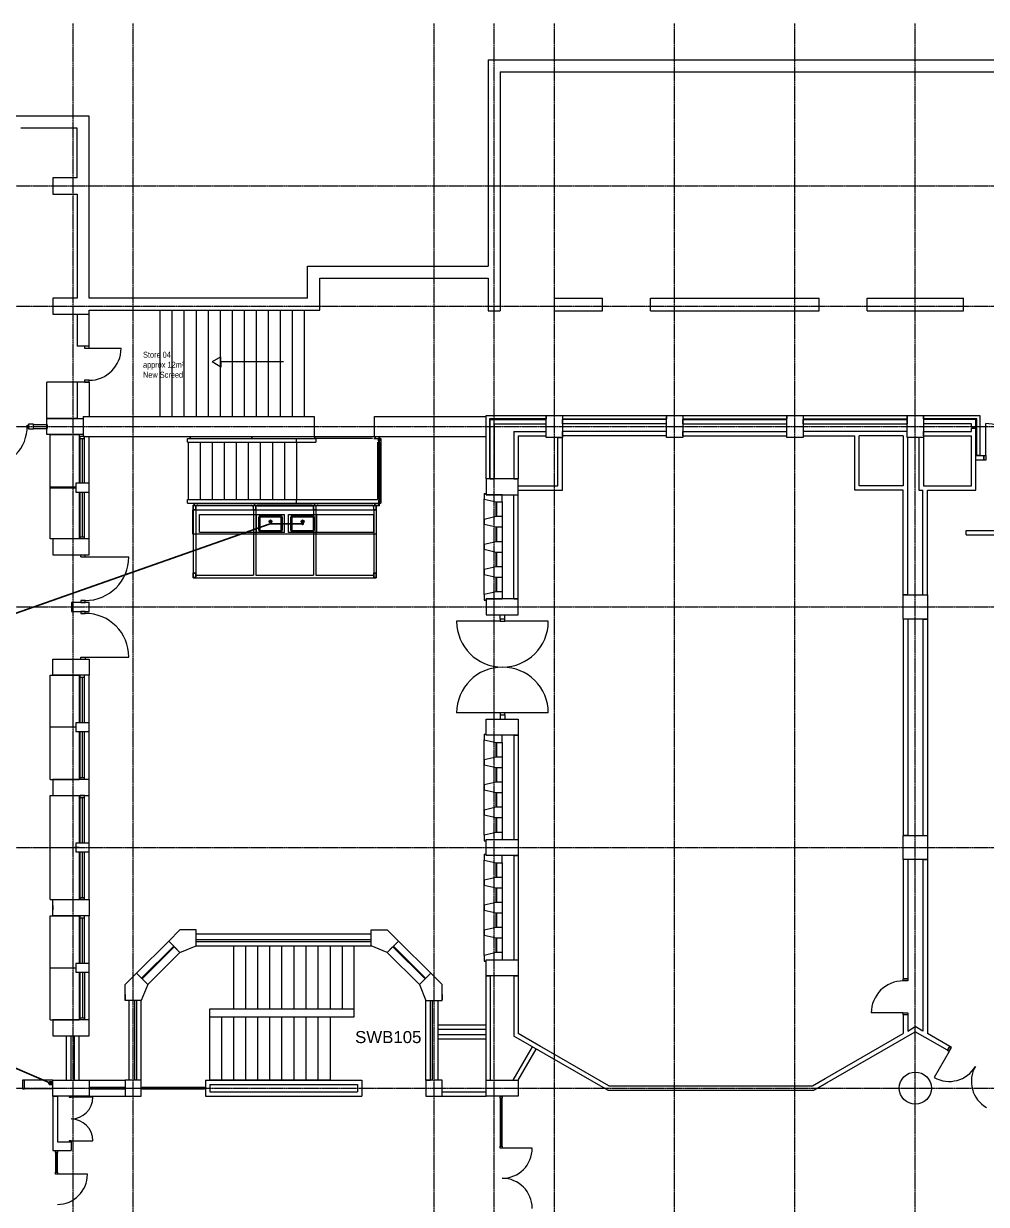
# Model space of a CAD drawing. Header units: millimetres. Extents: x -63292 to 85267, y -25390 to 107538.
# Drawn here: x -36764 to -12762, y 38376 to 67826 of the extents above; entities that cross this region are included whole.
import ezdxf

# ---------------------------------------------------------------- set-up
doc = ezdxf.new("R2010")
doc.units = ezdxf.units.MM
doc.linetypes.add('PCENTRE', pattern=[50.8, 31.75, -6.35, 6.35, -6.35])
for name, color, linetype in [('BL', 8, 'Continuous'), ('Boundaries_and_building_grids', 140, 'Continuous'), ('BRICK_WALLS_P4', 1, 'Continuous'), ('COLUMNS_P5', 3, 'Continuous'), ('DR', 8, 'Continuous'), ('LIFTS AND STAIRS', 8, 'Continuous'), ('SANITARY', 4, 'Continuous'), ('SHOPFITTING', 4, 'Continuous'), ('TEXT', 2, 'Continuous'), ('WA', 6, 'Continuous'), ('WA_EXT', 7, 'Continuous'), ('WN', 4, 'Continuous')]:
    doc.layers.add(name, color=color, linetype=linetype)
doc.styles.add('arial', font='arial.ttf')
doc.styles.add('Arial 1in50 3mm', font='arial.ttf', dxfattribs={"width": 0.8, "height": 150})

msp = doc.modelspace()

# ---------------------------------------------------------------- hatches: boundary and pattern name
at = {"layer": 'SANITARY', "ltscale": 0.2}
h = msp.add_hatch(color=10, dxfattribs=at)
h.dxf.hatch_style = 1
h.paths.add_polyline_path([(-29772, 55351, 1), (-29847, 55351, 1)])
h = msp.add_hatch(color=10, dxfattribs=at)
h.dxf.hatch_style = 1
edge = h.paths.add_edge_path()
edge.add_arc((-36090, 41397), 46.3, 0, 360)

# ---------------------------------------------------------------- linework, layer by layer
at = {"layer": 'BL', "ltscale": 5}
for p, q in [((-32535, 55696), (-32535, 54126)), ((-32475, 55696), (-32475, 54126)), ((-31035, 55696), (-31035, 54066)), ((-30975, 55696), (-30975, 54066)), ((-29535, 55696), (-29535, 54066)), ((-29475, 55696), (-29475, 54066)), ((-28035, 55696), (-28035, 54006)), ((-27975, 55696), (-27975, 54006)), ((-32535, 54006), (-32475, 54006)), ((-32475, 54066), (-31035, 54066)), ((-32475, 54006), (-28035, 54006)), ((-30975, 54066), (-29535, 54066)), ((-30350, 54006), (-30270, 54006)), ((-29475, 54066), (-28035, 54066)), ((-28035, 54006), (-27975, 54006))]:
    msp.add_line(p, q, dxfattribs=at)
at = {"layer": 'BL', "ltscale": 0.2}
for points in [[(-32475, 54126), (-32475, 54006), (-32535, 54006), (-32535, 54126)], [(-32480, 54121), (-32480, 54011), (-32530, 54011), (-32530, 54121)], [(-27975, 54126), (-27975, 54006), (-28035, 54006), (-28035, 54126)], [(-27980, 54121), (-27980, 54011), (-28030, 54011), (-28030, 54121)]]:
    msp.add_lwpolyline(points, close=True, dxfattribs=at)
at = {"layer": 'Boundaries_and_building_grids', "color": 140, "linetype": 'PCENTRE', "lineweight": -3}
for p, q in [((-35533, -17978), (-35533, 67826)), ((-34033, -17978), (-34033, 67826)), ((-26533, -17978), (-26533, 67826)), ((-25033, -17978), (-25033, 67826)), ((-23533, -17978), (-23533, 67826)), ((-20533, -17978), (-20533, 67826)), ((-17533, -17978), (-17533, 67826)), ((-14533, -17978), (-14533, 67826)), ((-52891, 63776), (50767, 63776)), ((-52891, 60776), (50767, 60776)), ((-52891, 57776), (50767, 57776)), ((-52891, 53276), (50767, 53276)), ((-52891, 47276), (50767, 47276)), ((-52891, 41276), (85267, 41276))]:
    msp.add_line(p, q, dxfattribs=at)
at = {"layer": 'BRICK_WALLS_P4', "linetype": 'Continuous'}
for p, q in [((-35433, 60576), (-35433, 59779)), ((-35133, 59779), (-35133, 60576)), ((-35133, 59779), (-35433, 59779)), ((-35133, 58879), (-35433, 58879)), ((-35433, 58879), (-35433, 57976)), ((-35133, 58879), (-35133, 58026)), ((-13133, 57653), (-13133, 57737)), ((-13133, 57737), (-13023, 57737)), ((-13023, 56191), (-13023, 57737)), ((-24543, 57653), (-23733, 57653)), ((-24543, 57653), (-24543, 56476)), ((-24433, 57543), (-23733, 57543)), ((-24433, 57543), (-24433, 56476)), ((-23733, 57543), (-23733, 57653)), ((-23443, 57501), (-23333, 57501)), ((-23443, 56301), (-23443, 57501)), ((-23333, 57543), (-23333, 57653)), ((-20733, 57653), (-23333, 57653)), ((-20733, 57543), (-23333, 57543)), ((-23333, 56191), (-23333, 57501)), ((-20733, 57543), (-20733, 57653)), ((-20333, 57543), (-20333, 57653)), ((-20333, 57653), (-17733, 57653)), ((-20333, 57543), (-17733, 57543)), ((-17733, 57543), (-17733, 57653)), ((-14733, 57653), (-17333, 57653)), ((-17333, 57653), (-17333, 57543)), ((-17333, 57543), (-16043, 57543)), ((-16043, 56191), (-16043, 57543)), ((-14833, 57543), (-15933, 57543)), ((-15933, 56301), (-15933, 57543)), ((-14833, 57543), (-14833, 56301)), ((-14733, 57501), (-14733, 57653)), ((-14723, 57501), (-14733, 57501)), ((-14723, 53576), (-14723, 57501)), ((-14443, 57501), (-14443, 56191)), ((-14333, 57501), (-14443, 57501)), ((-14333, 57653), (-13133, 57653)), ((-14333, 57543), (-14333, 57653)), ((-14333, 57543), (-13133, 57543)), ((-14333, 57501), (-14333, 56301)), ((-13133, 56301), (-13133, 57543)), ((-13023, 56941), (-13023, 57051)), ((-13023, 57051), (-12828, 57051)), ((-12828, 56941), (-13023, 56941)), ((-12828, 57051), (-12828, 56941)), ((-24543, 56476), (-24433, 56476)), ((-24433, 56191), (-24433, 56301)), ((-24433, 56301), (-23443, 56301)), ((-14833, 56301), (-15933, 56301)), ((-14333, 56301), (-13133, 56301)), ((-24543, 56076), (-24433, 56076)), ((-24543, 53476), (-24543, 56076)), ((-24433, 56191), (-23333, 56191)), ((-24433, 53476), (-24433, 56076)), ((-14833, 56191), (-16043, 56191)), ((-14833, 53576), (-14833, 56191)), ((-14443, 56191), (-14343, 56191)), ((-14343, 53576), (-14343, 56191)), ((-14233, 53576), (-14233, 56191)), ((-14233, 56191), (-13023, 56191)), ((-13267, 55075), (-13267, 55185)), ((-13267, 55181), (-11733, 55181)), ((-10578, 55071), (-13267, 55071)), ((-24543, 53476), (-24433, 53476)), ((-14723, 53576), (-14833, 53576)), ((-14343, 53576), (-14233, 53576)), ((-14833, 52976), (-14833, 47576)), ((-14723, 52976), (-14833, 52976)), ((-14723, 52976), (-14723, 47576)), ((-14343, 52976), (-14343, 47576)), ((-14343, 52976), (-14233, 52976)), ((-14233, 52976), (-14233, 47576)), ((-24543, 50076), (-24543, 47476)), ((-24543, 50076), (-24433, 50076)), ((-24433, 50076), (-24433, 47476)), ((-24543, 47476), (-24433, 47476)), ((-14723, 47576), (-14833, 47576)), ((-14343, 47576), (-14233, 47576)), ((-24543, 47076), (-24433, 47076)), ((-24543, 47076), (-24543, 44476)), ((-24433, 47076), (-24433, 44476)), ((-14833, 46976), (-14833, 44000)), ((-14723, 46976), (-14833, 46976)), ((-14723, 46976), (-14723, 44000)), ((-14343, 46976), (-14233, 46976)), ((-14343, 46976), (-14343, 42700)), ((-14233, 46976), (-14233, 42636)), ((-36033, 45831), (-36033, 45721)), ((-32466, 45126), (-28100, 45126)), ((-32466, 44986), (-28100, 44986)), ((-32466, 44936), (-28100, 44936)), ((-32466, 44826), (-32466, 44936)), ((-32466, 44826), (-28100, 44826)), ((-28100, 44826), (-28100, 44936)), ((-24543, 44476), (-24433, 44476)), ((-25233, 41476), (-25233, 44076)), ((-25233, 44076), (-25123, 44076)), ((-25123, 41476), (-25123, 44076)), ((-24543, 44076), (-24543, 42573)), ((-24543, 44076), (-24433, 44076)), ((-24433, 44076), (-24433, 42636)), ((-14723, 44000), (-14833, 44000)), ((-34233, 43609), (-34233, 43476)), ((-26333, 43609), (-26333, 43476)), ((-34133, 41476), (-34133, 43459)), ((-33993, 41476), (-33993, 43459)), ((-33943, 41476), (-33943, 43459)), ((-33833, 43459), (-33943, 43459)), ((-33833, 41476), (-33833, 43459)), ((-26733, 41476), (-26733, 43459)), ((-26733, 43459), (-26623, 43459)), ((-26623, 41476), (-26623, 43459)), ((-26573, 41476), (-26573, 43459)), ((-26433, 41476), (-26433, 43459)), ((-14833, 43100), (-14833, 42636)), ((-14723, 43100), (-14833, 43100)), ((-14723, 43100), (-14723, 42700)), ((-26433, 42852), (-25233, 42852)), ((-26433, 42742), (-25233, 42742)), ((-14723, 42700), (-14533, 42809)), ((-14343, 42700), (-14533, 42809)), ((-35693, 42576), (-35583, 42576)), ((-35693, 41476), (-35693, 42576)), ((-35583, 41476), (-35583, 42576)), ((-35493, 42576), (-35383, 42576)), ((-35493, 41476), (-35493, 42576)), ((-35383, 41476), (-35383, 42576)), ((-26433, 42614), (-25233, 42614)), ((-26433, 42504), (-25233, 42504)), ((-22201, 41221), (-24543, 42573)), ((-24081, 42306), (-24543, 42573)), ((-22172, 41331), (-24433, 42636)), ((-23874, 42313), (-24433, 42636)), ((-17094, 41331), (-14833, 42636)), ((-17064, 41221), (-14533, 42682)), ((-13729, 42218), (-14533, 42682)), ((-13674, 42313), (-14233, 42636)), ((-24561, 41476), (-24081, 42306)), ((-24433, 41476), (-23985, 42251)), ((-23929, 42218), (-23985, 42251)), ((-13729, 42218), (-13674, 42313)), ((-35693, 41476), (-35583, 41476)), ((-35493, 41476), (-35383, 41476)), ((-35133, 41296), (-34233, 41296)), ((-33833, 41476), (-33943, 41476)), ((-32233, 41476), (-32233, 41076)), ((-32233, 41476), (-28333, 41476)), ((-32123, 41366), (-28443, 41366)), ((-32123, 41366), (-32123, 41186)), ((-28443, 41366), (-28443, 41186)), ((-28333, 41476), (-28333, 41076)), ((-26733, 41476), (-26623, 41476)), ((-25233, 41476), (-25123, 41476)), ((-24561, 41476), (-24433, 41476)), ((-22172, 41331), (-17094, 41331)), ((-17094, 41331), (-16777, 41513)), ((-17064, 41221), (-16722, 41418)), ((-36033, 41076), (-35923, 41076)), ((-36033, 41076), (-36033, 39716)), ((-36033, 41076), (-35923, 41076)), ((-35923, 41076), (-35923, 39936)), ((-35133, 41076), (-34233, 41076)), ((-32233, 41076), (-28333, 41076)), ((-32123, 41186), (-28443, 41186)), ((-26333, 41186), (-25233, 41186)), ((-26333, 41076), (-25233, 41076)), ((-25233, 41076), (-25233, 41186)), ((-22201, 41221), (-17064, 41221)), ((-35923, 39936), (-35583, 39936)), ((-35583, 39936), (-35583, 39716)), ((-36033, 39716), (-35583, 39716))]:
    msp.add_line(p, q, dxfattribs=at)
at = {"layer": 'BRICK_WALLS_P4', "ltscale": 0.2}
for p, q in [((-36520, 57826), (-36170, 57826)), ((-36520, 57726), (-36170, 57726)), ((-36170, 57738), (-36170, 57814)), ((-36739, 41256), (-36739, 41476)), ((-36033, 41476), (-36739, 41476)), ((-36033, 41256), (-36739, 41256))]:
    msp.add_line(p, q, dxfattribs=at)
msp.add_lwpolyline([(-36640, 57716), (-36520, 57716), (-36520, 57836), (-36640, 57836)], close=True, dxfattribs=at)
for points in [[(-35133, 41476), (-34233, 41476)], [(-35133, 41256), (-34233, 41256)]]:
    msp.add_lwpolyline(points, dxfattribs=at)
at = {"layer": 'COLUMNS_P5', "linetype": 'Continuous'}
for points in [[(-23333, 57501), (-23733, 57501), (-23733, 58051), (-23333, 58051), (-23333, 57501)], [(-20333, 57501), (-20733, 57501), (-20733, 58051), (-20333, 58051), (-20333, 57501)], [(-17333, 57501), (-17733, 57501), (-17733, 58051), (-17333, 58051), (-17333, 57501)], [(-14333, 57501), (-14733, 57501), (-14733, 58051), (-14333, 58051), (-14333, 57501)], [(-35283, 57976), (-35283, 57576), (-36183, 57576), (-36183, 57976), (-35283, 57976)], [(-35133, 54576), (-35133, 54976), (-36033, 54976), (-36033, 54576), (-35133, 54576)], [(-14233, 52976), (-14833, 52976), (-14833, 53576), (-14233, 53576), (-14233, 52976)], [(-35133, 51976), (-35133, 51576), (-36033, 51576), (-36033, 51976), (-35133, 51976)], [(-35133, 48576), (-35133, 48976), (-36033, 48976), (-36033, 48576), (-35133, 48576)], [(-14233, 46976), (-14833, 46976), (-14833, 47576), (-14233, 47576), (-14233, 46976)], [(-35133, 45976), (-35133, 45576), (-36033, 45576), (-36033, 45976), (-35133, 45976)], [(-35133, 42576), (-35133, 42976), (-36033, 42976), (-36033, 42576), (-35133, 42576)], [(-35133, 41476), (-35133, 41076), (-36033, 41076), (-36033, 41476), (-35133, 41476)], [(-33833, 41476), (-34233, 41476), (-34233, 41076), (-33833, 41076), (-33833, 41476)], [(-26333, 41476), (-26733, 41476), (-26733, 41076), (-26333, 41076), (-26333, 41476)]]:
    msp.add_lwpolyline(points, dxfattribs=at)
at = {"layer": 'COLUMNS_P5', "linetype": 'Continuous', "lineweight": -3}
for points in [[(-24433, 56476), (-25233, 56476), (-25233, 56076), (-24433, 56076)], [(-25233, 56076), (-24433, 56076), (-24433, 56476), (-25233, 56476)], [(-25233, 53076), (-24433, 53076), (-24433, 53476), (-25233, 53476)], [(-24433, 50076), (-25233, 50076), (-25233, 50476), (-24433, 50476)], [(-24433, 47076), (-25233, 47076), (-25233, 47476), (-24433, 47476)], [(-33148, 44943), (-32866, 44660), (-32466, 44826), (-32466, 45226), (-32866, 45226)], [(-27700, 44660), (-28100, 44826), (-28100, 45226), (-27700, 45226), (-27417, 44943)], [(-24433, 44476), (-24433, 44076), (-25233, 44076), (-25233, 44476)], [(-33667, 43859), (-33833, 43459), (-34233, 43459), (-34233, 43859), (-33950, 44141)], [(-26898, 43859), (-26733, 43459), (-26333, 43459), (-26333, 43859), (-26616, 44141)], [(-24433, 41476), (-24433, 41076), (-25233, 41076), (-25233, 41476)]]:
    msp.add_lwpolyline(points, close=True, dxfattribs=at)
at = {"layer": 'COLUMNS_P5', "linetype": 'Continuous'}
msp.add_circle((-14533, 41276), 400, dxfattribs=at)
at = {"layer": 'DR', "linetype": 'Continuous'}
for p, q in [((-35133, 59729), (-34333, 59729)), ((-12778, 57051), (-12778, 57851)), ((-35340, 54524), (-35340, 54576)), ((-35340, 54524), (-35230, 54524)), ((-35230, 54524), (-35230, 54576)), ((-35230, 54524), (-34142, 54524)), ((-24881, 52918), (-25969, 52918)), ((-23684, 52918), (-24771, 52918)), ((-35340, 52026), (-35230, 52026)), ((-35340, 52026), (-35230, 52026)), ((-35340, 52026), (-35230, 52026)), ((-35340, 51976), (-35340, 52026)), ((-35340, 52026), (-35230, 52026)), ((-35340, 51976), (-35340, 52026)), ((-35230, 52026), (-35230, 51976)), ((-35230, 52026), (-35230, 51976)), ((-35230, 52026), (-34140, 52026)), ((-24881, 50633), (-25969, 50633)), ((-23684, 50633), (-24771, 50633)), ((-14833, 43150), (-15633, 43150)), ((-13686, 42193), (-14061, 41544)), ((-35038, 41051), (-35583, 41051)), ((-35583, 39961), (-35038, 39961)), ((-24083, 39776), (-24833, 39776)), ((-35173, 39126), (-35923, 39126))]:
    msp.add_line(p, q, dxfattribs=at)
at = {"layer": 'DR'}
for p, q in [((-24881, 52968), (-24881, 53076)), ((-24771, 52968), (-24771, 53076)), ((-24826, 52968), (-24881, 52968)), ((-24881, 50583), (-24881, 50476)), ((-24771, 50583), (-24771, 50476))]:
    msp.add_line(p, q, dxfattribs=at)
at = {"layer": 'DR', "linetype": 'Continuous'}
for points in [[(-35243, 59779), (-35243, 59729), (-35133, 59729), (-35133, 59779), (-35243, 59779)], [(-35243, 58929), (-35243, 58879), (-35133, 58879), (-35133, 58929), (-35243, 58929)], [(-12828, 57051), (-12778, 57051), (-12778, 56941), (-12828, 56941), (-12828, 57051)], [(-24771, 52918), (-24771, 52968), (-24881, 52968), (-24881, 52918), (-24771, 52918)], [(-24771, 50583), (-24771, 50633), (-24881, 50633), (-24881, 50583), (-24771, 50583)], [(-14833, 43950), (-14833, 44000), (-14723, 44000), (-14723, 43950), (-14833, 43950)], [(-14833, 43100), (-14833, 43150), (-14723, 43150), (-14723, 43100), (-14833, 43100)], [(-13686, 42193), (-13631, 42288), (-13674, 42313), (-13729, 42218), (-13686, 42193)], [(-36739, 41256), (-36739, 41476), (-36789, 41476), (-36789, 41256), (-36739, 41256)], [(-35583, 41051), (-35583, 41076), (-35633, 41076), (-35633, 41051), (-35583, 41051)], [(-24883, 41026), (-24883, 41076), (-24833, 41076), (-24833, 41026), (-24883, 41026)], [(-35583, 39936), (-35583, 39961), (-35633, 39961), (-35633, 39936), (-35583, 39936)], [(-24883, 39776), (-24883, 39826), (-24833, 39826), (-24833, 39776), (-24883, 39776)], [(-35973, 39666), (-35973, 39716), (-35923, 39716), (-35923, 39666), (-35973, 39666)], [(-35973, 39126), (-35973, 39176), (-35923, 39176), (-35923, 39126), (-35973, 39126)]]:
    msp.add_lwpolyline(points, dxfattribs=at)
at = {"layer": 'DR', "ltscale": 0.2}
for points in [[(-36675, 57814), (-36640, 57814), (-36640, 57738), (-36675, 57738)], [(-35340, 53386), (-35230, 53386), (-35230, 53436), (-35340, 53436)], [(-35340, 53116), (-35230, 53116), (-35230, 53166), (-35340, 53166)]]:
    msp.add_lwpolyline(points, close=True, dxfattribs=at)
at = {"layer": 'DR', "linetype": 'Continuous'}
for centre, radius, start, end in [((-35133, 59729), 800, 270, 0), ((-12778, 57051), 800, 0, 90), ((-35230, 54524), 1088, 270, 0), ((-35230, 52026), 1090, 0, 90), ((-24826, 52918), 1143, 180, 0), ((-24826, 50633), 1143, 0, 180), ((-14833, 43150), 800, 90, 180), ((-13686, 42193), 750, 240, 330), ((-12387, 41443), 750, 149.9999, 240.0002), ((-35583, 41051), 545, 270, 0), ((-35583, 39961), 545, 0, 90), ((-24833, 39776), 750, 270, 0), ((-35923, 39126), 750, 270, 0), ((-24833, 38276), 750, 0, 90)]:
    msp.add_arc(centre, radius, start, end, dxfattribs=at)
at = {"layer": 'DR', "ltscale": 0.2}
msp.add_arc((-37675, 57776), 1000, 270, 1.0888, dxfattribs=at)
at = {"layer": 'LIFTS AND STAIRS', "linetype": 'Continuous'}
for p, q in [((-33366, 60676), (-33366, 58026)), ((-33066, 60676), (-33066, 58026)), ((-32766, 60676), (-32766, 58026)), ((-32466, 60676), (-32466, 58026)), ((-32166, 60676), (-32166, 58026)), ((-31866, 60676), (-31866, 58026)), ((-31566, 60676), (-31566, 58026)), ((-31266, 60676), (-31266, 58026)), ((-30966, 60676), (-30966, 58026)), ((-30666, 60676), (-30666, 58026)), ((-30366, 60676), (-30366, 58026)), ((-29766, 60676), (-29766, 58026)), ((-30066, 60661), (-30066, 58026)), ((-31845, 59517), (-32060, 59389)), ((-31845, 59389), (-31845, 59517)), ((-31845, 59261), (-32060, 59389)), ((-31845, 59389), (-31845, 59261)), ((-30286, 59389), (-31845, 59389)), ((-31523, 43251), (-31523, 44826)), ((-31523, 44826), (-28523, 44826)), ((-31223, 43251), (-31223, 44826)), ((-30923, 43251), (-30923, 44826)), ((-30623, 43251), (-30623, 44826)), ((-30323, 43251), (-30323, 44826)), ((-30023, 43251), (-30023, 44826)), ((-29723, 43251), (-29723, 44826)), ((-29423, 43251), (-29423, 44826)), ((-29123, 44826), (-29123, 43251)), ((-28823, 44826), (-28823, 43251)), ((-28523, 43251), (-28523, 44826)), ((-31823, 41476), (-31823, 43051)), ((-31523, 41476), (-31523, 43051)), ((-31223, 41476), (-31223, 43051)), ((-30923, 41476), (-30923, 43051)), ((-30623, 41476), (-30623, 43051)), ((-30323, 41476), (-30323, 43051)), ((-30023, 41476), (-30023, 43051)), ((-29723, 41476), (-29723, 43051)), ((-29423, 41476), (-29423, 43051))]:
    msp.add_line(p, q, dxfattribs=at)
at = {"layer": 'LIFTS AND STAIRS', "ltscale": 0.2}
for p, q in [((-32675, 57386), (-32675, 57476)), ((-32675, 57476), (-29475, 57476)), ((-32620, 57516), (-32620, 57476)), ((-32610, 57516), (-32610, 57476)), ((-31084, 57516), (-31084, 57476)), ((-31074, 57516), (-31074, 57476)), ((-29965, 57386), (-29965, 57476)), ((-29510, 57516), (-29510, 57476)), ((-29500, 57516), (-29500, 57476)), ((-28065, 57476), (-29475, 57476)), ((-29475, 57476), (-29475, 57386)), ((-28035, 57476), (-27855, 57476)), ((-28010, 57516), (-28010, 57476)), ((-28000, 57516), (-28000, 57476)), ((-27855, 57476), (-27855, 55866)), ((-32675, 57386), (-29475, 57386)), ((-32655, 55956), (-32655, 57386)), ((-32355, 55956), (-32355, 57386)), ((-32055, 55956), (-32055, 57386)), ((-31755, 55956), (-31755, 57386)), ((-31455, 55956), (-31455, 57386)), ((-31155, 55956), (-31155, 57386)), ((-30855, 55956), (-30855, 57386)), ((-30555, 55956), (-30555, 57386)), ((-30255, 55956), (-30255, 57386)), ((-29955, 55956), (-29955, 57386)), ((-27945, 57386), (-27945, 55956)), ((-32675, 55956), (-27945, 55956)), ((-32675, 55866), (-32675, 55956)), ((-29965, 55866), (-29965, 55956)), ((-32675, 55866), (-27855, 55866)), ((-32510, 55816), (-32510, 55866)), ((-32500, 55816), (-32500, 55866)), ((-31010, 55816), (-31010, 55866)), ((-31000, 55816), (-31000, 55866)), ((-29510, 55816), (-29510, 55866)), ((-29500, 55816), (-29500, 55866)), ((-28010, 55816), (-28010, 55866)), ((-28000, 55816), (-28000, 55866))]:
    msp.add_line(p, q, dxfattribs=at)
at = {"layer": 'LIFTS AND STAIRS'}
for p, q in [((-27905, 57526), (-27905, 57451)), ((-27895, 57526), (-27895, 57451)), ((-27910, 55961), (-27910, 57378)), ((-27905, 57381), (-27905, 57411)), ((-27899, 57378), (-27899, 55964)), ((-27896, 57378), (-27896, 55964)), ((-27895, 57381), (-27895, 57411)), ((-27890, 57361), (-27890, 55981)), ((-27905, 55961), (-27905, 55931)), ((-27895, 55961), (-27895, 55931)), ((-32445, 55811), (-32475, 55811)), ((-32445, 55801), (-32475, 55801)), ((-32442, 55810), (-31068, 55810)), ((-32442, 55807), (-31068, 55807)), ((-31065, 55796), (-32442, 55796)), ((-32425, 55816), (-31085, 55816)), ((-31065, 55811), (-31035, 55811)), ((-31065, 55801), (-31035, 55801)), ((-30945, 55811), (-30975, 55811)), ((-30945, 55801), (-30975, 55801)), ((-30945, 55796), (-29568, 55796)), ((-29568, 55810), (-30942, 55810)), ((-29568, 55807), (-30942, 55807)), ((-29585, 55816), (-30925, 55816)), ((-29565, 55811), (-29535, 55811)), ((-29565, 55801), (-29535, 55801)), ((-29445, 55811), (-29475, 55811)), ((-29445, 55801), (-29475, 55801)), ((-29442, 55810), (-28068, 55810)), ((-29442, 55807), (-28068, 55807)), ((-28065, 55796), (-29442, 55796)), ((-29425, 55816), (-28085, 55816)), ((-28065, 55811), (-28035, 55811)), ((-28065, 55801), (-28035, 55801)), ((-27905, 55811), (-27975, 55811)), ((-27895, 55801), (-27975, 55801)), ((-27905, 55811), (-27905, 55891)), ((-27895, 55801), (-27895, 55891))]:
    msp.add_line(p, q, dxfattribs=at)
at = {"layer": 'LIFTS AND STAIRS', "ltscale": 0.2}
for points in [[(-32515, 57516), (-32715, 57516), (-32715, 57526), (-32515, 57526)], [(-30979, 57516), (-31179, 57516), (-31179, 57526), (-30979, 57526)], [(-29405, 57516), (-29605, 57516), (-29605, 57526), (-29405, 57526)], [(-27905, 57516), (-28105, 57516), (-28105, 57526), (-27905, 57526)], [(-27920, 57451), (-27880, 57451), (-27880, 57411), (-27920, 57411)], [(-27890, 57361), (-27893, 57361), (-27893, 57378), (-27910, 57378), (-27910, 57381), (-27890, 57381)], [(-27890, 55981), (-27893, 55981), (-27893, 55964), (-27910, 55964), (-27910, 55961), (-27890, 55961)], [(-32475, 55816), (-32475, 55696), (-32535, 55696), (-32535, 55816)], [(-32480, 55811), (-32480, 55701), (-32530, 55701), (-32530, 55811)], [(-32425, 55816), (-32425, 55813), (-32442, 55813), (-32442, 55796), (-32445, 55796), (-32445, 55816)], [(-31085, 55816), (-31085, 55813), (-31068, 55813), (-31068, 55796), (-31065, 55796), (-31065, 55816)], [(-30975, 55816), (-30975, 55696), (-31035, 55696), (-31035, 55816)], [(-30980, 55811), (-30980, 55701), (-31030, 55701), (-31030, 55811)], [(-30925, 55816), (-30925, 55813), (-30942, 55813), (-30942, 55796), (-30945, 55796), (-30945, 55816)], [(-29585, 55816), (-29585, 55813), (-29568, 55813), (-29568, 55796), (-29565, 55796), (-29565, 55816)], [(-29475, 55816), (-29475, 55696), (-29535, 55696), (-29535, 55816)], [(-29480, 55811), (-29480, 55701), (-29530, 55701), (-29530, 55811)], [(-29425, 55816), (-29425, 55813), (-29442, 55813), (-29442, 55796), (-29445, 55796), (-29445, 55816)], [(-28085, 55816), (-28085, 55813), (-28068, 55813), (-28068, 55796), (-28065, 55796), (-28065, 55816)], [(-27975, 55816), (-27975, 55696), (-28035, 55696), (-28035, 55816)], [(-27980, 55811), (-27980, 55701), (-28030, 55701), (-28030, 55811)], [(-27920, 55891), (-27880, 55891), (-27880, 55931), (-27920, 55931)]]:
    msp.add_lwpolyline(points, close=True, dxfattribs=at)
at = {"layer": 'LIFTS AND STAIRS', "linetype": 'Continuous'}
for points in [[(-32123, 43051), (-32123, 43251), (-28523, 43251)], [(-29123, 41476), (-32123, 41476), (-32123, 43051), (-29123, 43051), (-29123, 41476)], [(-29123, 43051), (-28523, 43051), (-28523, 43251)], [(-32258, 41301), (-32258, 41251), (-33808, 41251), (-33808, 41301), (-32258, 41301)]]:
    msp.add_lwpolyline(points, dxfattribs=at)
at = {"layer": 'SANITARY', "ltscale": 0.2}
for p, q in [((-32548, 55696), (-27978, 55696)), ((-32548, 55096), (-32548, 55696)), ((-27978, 55696), (-27978, 55096)), ((-32378, 55581), (-30258, 55581)), ((-32378, 55131), (-32378, 55581)), ((-30958, 55131), (-30958, 55581)), ((-30908, 55506), (-30908, 55196)), ((-30876, 55507), (-30876, 55195)), ((-30352, 55519), (-30864, 55519)), ((-30353, 55551), (-30863, 55551)), ((-30340, 55195), (-30340, 55507)), ((-30308, 55196), (-30308, 55506)), ((-30258, 55131), (-30258, 55581)), ((-30158, 55131), (-30158, 55581)), ((-30158, 55581), (-28038, 55581)), ((-30109, 55506), (-30109, 55196)), ((-30077, 55507), (-30077, 55195)), ((-29553, 55519), (-30065, 55519)), ((-29554, 55551), (-30064, 55551)), ((-29541, 55195), (-29541, 55507)), ((-29509, 55196), (-29509, 55506)), ((-29458, 55131), (-29458, 55581)), ((-28038, 55581), (-28038, 55131)), ((-27978, 55096), (-32548, 55096)), ((-30258, 55131), (-32378, 55131)), ((-30864, 55183), (-30352, 55183)), ((-30863, 55151), (-30353, 55151)), ((-28038, 55131), (-30158, 55131)), ((-30065, 55183), (-29553, 55183)), ((-30064, 55151), (-29554, 55151))]:
    msp.add_line(p, q, dxfattribs=at)
at = {"layer": 'SANITARY', "color": 72, "lineweight": 200, "ltscale": 2, "const_width": 40}
for points in [[(-30615, 55351), (-37933, 52776)], [(-29809, 55351), (-30615, 55351)], [(-37917, 42183), (-36090, 41397)]]:
    msp.add_lwpolyline(points, dxfattribs=at)
at = {"layer": 'SANITARY', "ltscale": 0.2}
for centre, radius in [((-30608, 55411), 35), ((-30608, 55411), 20), ((-29809, 55411), 35), ((-29809, 55411), 20)]:
    msp.add_circle(centre, radius, dxfattribs=at)
at = {"layer": 'SANITARY', "color": 10, "ltscale": 0.2}
msp.add_circle((-36090, 41397), 46.3, dxfattribs=at)
at = {"layer": 'SANITARY', "ltscale": 0.2}
for centre, radius, start, end in [((-30863, 55506), 45, 90, 180), ((-30864, 55507), 12, 90, 180), ((-30353, 55506), 45, 0, 90), ((-30352, 55507), 12, 0, 90), ((-30064, 55506), 45, 90, 180), ((-30065, 55507), 12, 90, 180), ((-29554, 55506), 45, 0, 90), ((-29553, 55507), 12, 0, 90), ((-30863, 55196), 45, 180, 270), ((-30864, 55195), 12, 180, 270), ((-30353, 55196), 45, 270, 0), ((-30352, 55195), 12, 270, 0), ((-30064, 55196), 45, 180, 270), ((-30065, 55195), 12, 180, 270), ((-29554, 55196), 45, 270, 0), ((-29553, 55195), 12, 270, 0)]:
    msp.add_arc(centre, radius, start, end, dxfattribs=at)
at = {"layer": 'SHOPFITTING', "ltscale": 0.2}
for p, q in [((-35433, 58879), (-35433, 57976)), ((-35433, 57976), (-36183, 57976)), ((-36103, 54976), (-36103, 57576)), ((-36103, 54976), (-36103, 57576)), ((-36103, 57576), (-35383, 57576)), ((-35383, 57576), (-35383, 56361)), ((-36103, 56276), (-35463, 56276)), ((-36103, 56251), (-35463, 56251)), ((-35383, 56361), (-35463, 56361)), ((-35463, 56361), (-35463, 56141)), ((-35463, 56141), (-35383, 56141)), ((-35383, 56141), (-35383, 54976)), ((-35383, 54976), (-36103, 54976)), ((-36033, 54976), (-36103, 54976)), ((-36103, 51576), (-35383, 51576)), ((-36103, 48976), (-36103, 51576)), ((-35383, 51576), (-35383, 50386)), ((-35383, 50386), (-35463, 50386)), ((-35463, 50386), (-35463, 50166)), ((-35463, 50276), (-36103, 50276)), ((-35463, 50166), (-35383, 50166)), ((-35383, 50166), (-35383, 48976)), ((-36103, 48976), (-35383, 48976)), ((-36103, 48976), (-36033, 48976)), ((-36103, 48576), (-35383, 48576)), ((-36103, 48576), (-36033, 48576)), ((-36103, 45976), (-36103, 48576)), ((-35383, 48576), (-35383, 47386)), ((-36103, 47276), (-35463, 47276)), ((-35383, 47386), (-35463, 47386)), ((-35463, 47386), (-35463, 47166)), ((-35463, 47166), (-35383, 47166)), ((-35383, 47166), (-35383, 45976)), ((-36103, 45976), (-36033, 45976)), ((-36103, 45976), (-35383, 45976)), ((-36103, 42976), (-36103, 45576)), ((-36103, 45576), (-36033, 45576)), ((-36103, 42976), (-36103, 45576)), ((-36103, 45576), (-35383, 45576)), ((-35383, 45576), (-35383, 44386)), ((-36103, 44276), (-35463, 44276)), ((-35383, 44386), (-35463, 44386)), ((-35463, 44386), (-35463, 44166)), ((-35463, 44166), (-35383, 44166)), ((-35383, 44166), (-35383, 42976)), ((-36103, 42976), (-35383, 42976))]:
    msp.add_line(p, q, dxfattribs=at)
for points in [[(-35433, 58879), (-36183, 58879)], [(-36183, 57976), (-36183, 58879)]]:
    msp.add_lwpolyline(points, dxfattribs=at)
at = {"layer": 'WA', "ltscale": 0.2}
for points in [[(-35463, 56141), (-35133, 56141), (-35133, 56361), (-35463, 56361)], [(-35573, 53166), (-35133, 53166), (-35133, 53386), (-35573, 53386)], [(-35463, 50166), (-35133, 50166), (-35133, 50386), (-35463, 50386)], [(-35463, 47166), (-35133, 47166), (-35133, 47386), (-35463, 47386)], [(-35463, 44166), (-35133, 44166), (-35133, 44386), (-35463, 44386)]]:
    msp.add_lwpolyline(points, close=True, dxfattribs=at)
at = {"layer": 'WA_EXT', "linetype": 'Continuous'}
for p, q in [((-25183, 66926), (7917, 66926)), ((-25183, 66926), (-25183, 61776)), ((-24883, 66626), (-24883, 60661)), ((-24883, 66626), (7617, 66626)), ((-35133, 65516), (-37233, 65516)), ((-35133, 60976), (-35133, 65516)), ((-35433, 65216), (-36833, 65216)), ((-35433, 63976), (-35433, 65216)), ((-36033, 63976), (-36033, 63576)), ((-35433, 63976), (-36033, 63976)), ((-36033, 63576), (-35433, 63576)), ((-35433, 63576), (-35433, 60976)), ((-29683, 60976), (-29683, 61776)), ((-29683, 61776), (-25183, 61776)), ((-29383, 61476), (-25183, 61476)), ((-29383, 60676), (-29383, 61476)), ((-25183, 61476), (-25183, 60661)), ((-36033, 60976), (-36033, 60576)), ((-35433, 60976), (-36033, 60976)), ((-29683, 60976), (-35133, 60976)), ((-23533, 60976), (-22333, 60976)), ((-23533, 60661), (-23533, 60976)), ((-22333, 60661), (-22333, 60976)), ((-21133, 60661), (-21133, 60976)), ((-21133, 60976), (-16933, 60976)), ((-16933, 60661), (-16933, 60976)), ((-15733, 60661), (-15733, 60976)), ((-15733, 60976), (-13333, 60976)), ((-13333, 60661), (-13333, 60976)), ((-35133, 60676), (-29383, 60676)), ((-35133, 60576), (-35133, 60676)), ((-36033, 60576), (-35133, 60576)), ((-25183, 60661), (-24883, 60661)), ((-23533, 60661), (-22333, 60661)), ((-21133, 60661), (-16933, 60661)), ((-15733, 60661), (-13333, 60661)), ((-35283, 58026), (-35283, 57526)), ((-35283, 58026), (-29518, 58026)), ((-29518, 58026), (-29518, 57526)), ((-28018, 57526), (-28018, 58026)), ((-28018, 58026), (-25233, 58026)), ((-25233, 56476), (-25233, 58051)), ((-25233, 58051), (-23733, 58051)), ((-23733, 58051), (-23733, 57971)), ((-23333, 58051), (-23333, 57971)), ((-23333, 58051), (-20733, 58051)), ((-20733, 58051), (-20733, 57971)), ((-20333, 58051), (-17733, 58051)), ((-20333, 58051), (-20333, 57971)), ((-17733, 58051), (-17733, 57971)), ((-17333, 58051), (-17333, 57971)), ((-17333, 58051), (-14733, 58051)), ((-14733, 58051), (-14733, 57971)), ((-14333, 57971), (-14333, 58051)), ((-14333, 58051), (-12923, 58051)), ((-12923, 58051), (-12923, 57051)), ((-23733, 57971), (-25153, 57971)), ((-25153, 57971), (-25153, 56476)), ((-25133, 56476), (-25133, 57951)), ((-25133, 57951), (-23733, 57951)), ((-25023, 56476), (-25023, 57841)), ((-25023, 57841), (-23733, 57841)), ((-23733, 57841), (-23733, 57951)), ((-23333, 57971), (-20733, 57971)), ((-23333, 57841), (-23333, 57951)), ((-20733, 57951), (-23333, 57951)), ((-20733, 57841), (-23333, 57841)), ((-20733, 57841), (-20733, 57951)), ((-20333, 57971), (-17733, 57971)), ((-20333, 57841), (-20333, 57951)), ((-20333, 57951), (-17733, 57951)), ((-20333, 57841), (-17733, 57841)), ((-17733, 57841), (-17733, 57951)), ((-17333, 57971), (-14733, 57971)), ((-17333, 57841), (-17333, 57951)), ((-17333, 57951), (-14733, 57951)), ((-17333, 57841), (-14733, 57841)), ((-14733, 57951), (-14733, 57841)), ((-13003, 57971), (-14333, 57971)), ((-14333, 57951), (-14333, 57841)), ((-13023, 57951), (-14333, 57951)), ((-13133, 57841), (-14333, 57841)), ((-13133, 57757), (-13133, 57841)), ((-13023, 57757), (-13133, 57757)), ((-13023, 57757), (-13023, 57951)), ((-13003, 57051), (-13003, 57971)), ((-35283, 57526), (-25233, 57526)), ((-12923, 57051), (-13003, 57051)), ((-25153, 56476), (-25233, 56476)), ((-25133, 56476), (-25023, 56476)), ((-25283, 56107), (-25233, 56107)), ((-25283, 56107), (-25283, 55965)), ((-25283, 55965), (-24983, 55897)), ((-24833, 55897), (-24833, 56076)), ((-24983, 55897), (-24833, 55897)), ((-24983, 55529), (-25283, 55461)), ((-25283, 55461), (-25283, 55340)), ((-24833, 55529), (-24983, 55529)), ((-24833, 55529), (-24833, 55272)), ((-25283, 55340), (-24983, 55272)), ((-24983, 55272), (-24833, 55272)), ((-24983, 54904), (-25283, 54836)), ((-25283, 54836), (-25283, 54715)), ((-24833, 54904), (-24983, 54904)), ((-25283, 54715), (-24983, 54647)), ((-24983, 54647), (-24833, 54647)), ((-24983, 54279), (-25283, 54211)), ((-25283, 54211), (-25283, 54090)), ((-24833, 54279), (-24983, 54279)), ((-25283, 54090), (-24983, 54022)), ((-24983, 54022), (-24833, 54022)), ((-24983, 53654), (-25283, 53586)), ((-24833, 53654), (-24983, 53654)), ((-24833, 53654), (-24833, 53476)), ((-25283, 53586), (-25283, 53444)), ((-25283, 53444), (-25233, 53444)), ((-25233, 53444), (-25233, 53476)), ((-25233, 53476), (-24833, 53476)), ((-25283, 50107), (-25233, 50107)), ((-25283, 50107), (-25283, 49965)), ((-24833, 49897), (-24833, 50076)), ((-25283, 49965), (-24983, 49897)), ((-24983, 49897), (-24833, 49897)), ((-24983, 49529), (-25283, 49461)), ((-24833, 49529), (-24983, 49529)), ((-25283, 49461), (-25283, 49340)), ((-25283, 49340), (-24983, 49272)), ((-24983, 49272), (-24833, 49272)), ((-24983, 48904), (-25283, 48836)), ((-24833, 48904), (-24983, 48904)), ((-25283, 48836), (-25283, 48715)), ((-25283, 48715), (-24983, 48647)), ((-24983, 48647), (-24833, 48647)), ((-24983, 48279), (-25283, 48211)), ((-25283, 48211), (-25283, 48090)), ((-25283, 48090), (-24983, 48022)), ((-24833, 48279), (-24983, 48279)), ((-24983, 48022), (-24833, 48022)), ((-24983, 47654), (-25283, 47586)), ((-25283, 47586), (-25283, 47444)), ((-25283, 47444), (-25233, 47444)), ((-25233, 47444), (-25233, 47476)), ((-25233, 47476), (-24833, 47476)), ((-24833, 47654), (-24983, 47654)), ((-24833, 47654), (-24833, 47476)), ((-25283, 47107), (-25233, 47107)), ((-25283, 47107), (-25283, 46965)), ((-25283, 46965), (-24983, 46897)), ((-24983, 46897), (-24833, 46897)), ((-24833, 46897), (-24833, 47076)), ((-24983, 46529), (-25283, 46461)), ((-25283, 46461), (-25283, 46340)), ((-25283, 46340), (-24983, 46272)), ((-24833, 46529), (-24983, 46529)), ((-24983, 46272), (-24833, 46272)), ((-24983, 45904), (-25283, 45836)), ((-25283, 45836), (-25283, 45715)), ((-25283, 45715), (-24983, 45647)), ((-24833, 45904), (-24983, 45904)), ((-24983, 45647), (-24833, 45647)), ((-24983, 45279), (-25283, 45211)), ((-25283, 45211), (-25283, 45090)), ((-25283, 45090), (-24983, 45022)), ((-24833, 45279), (-24983, 45279)), ((-24983, 45022), (-24833, 45022)), ((-24983, 44654), (-25283, 44586)), ((-25283, 44586), (-25283, 44444)), ((-25233, 44444), (-25233, 44476)), ((-25233, 44476), (-24833, 44476)), ((-24833, 44654), (-24983, 44654)), ((-24833, 44654), (-24833, 44476)), ((-25283, 44444), (-25233, 44444))]:
    msp.add_line(p, q, dxfattribs=at)
for points in [[(-24833, 56076), (-25233, 56076), (-25233, 56107)], [(-24833, 50076), (-25233, 50076), (-25233, 50107)], [(-24833, 47076), (-25233, 47076), (-25233, 47107)]]:
    msp.add_lwpolyline(points, dxfattribs=at)
at = {"layer": 'WN', "linetype": 'Continuous'}
for p, q in [((-35353, 56361), (-35353, 57526)), ((-35353, 56361), (-35353, 57526)), ((-35243, 57526), (-35353, 57526)), ((-35353, 57476), (-35243, 57476)), ((-35298, 56361), (-35298, 57476)), ((-35243, 56361), (-35243, 57526)), ((-35133, 54976), (-35133, 57526)), ((-35353, 54976), (-35353, 56141)), ((-35353, 55026), (-35353, 56141)), ((-35353, 54976), (-35353, 56141)), ((-35298, 55026), (-35298, 56141)), ((-35243, 54976), (-35243, 56141)), ((-25283, 53586), (-25283, 55965)), ((-24983, 55529), (-24983, 55897)), ((-24963, 55529), (-24963, 55897)), ((-24833, 55897), (-24833, 53654)), ((-24983, 54904), (-24983, 55272)), ((-24963, 54904), (-24963, 55272)), ((-24833, 55272), (-24833, 54904)), ((-35353, 55026), (-35243, 55026)), ((-35243, 54976), (-35353, 54976)), ((-24983, 54279), (-24983, 54647)), ((-24963, 54279), (-24963, 54647)), ((-24833, 54647), (-24833, 54279)), ((-24983, 53654), (-24983, 54022)), ((-24963, 53654), (-24963, 54022)), ((-24833, 54022), (-24833, 53654)), ((-35243, 51576), (-35353, 51576)), ((-35353, 50386), (-35353, 51576)), ((-35353, 50386), (-35353, 51576)), ((-35243, 50386), (-35243, 51576)), ((-35133, 48976), (-35133, 51576)), ((-35353, 51526), (-35243, 51526)), ((-35298, 50386), (-35298, 51526)), ((-35353, 48976), (-35353, 50166)), ((-35353, 48976), (-35353, 50166)), ((-35298, 49026), (-35298, 50166)), ((-35243, 48976), (-35243, 50166)), ((-25283, 47586), (-25283, 49965)), ((-24983, 49529), (-24983, 49897)), ((-24963, 49529), (-24963, 49897)), ((-24833, 49897), (-24833, 47654)), ((-24983, 48904), (-24983, 49272)), ((-24963, 48904), (-24963, 49272)), ((-24833, 49272), (-24833, 48904)), ((-35353, 49026), (-35243, 49026)), ((-35353, 48976), (-35353, 49026)), ((-35353, 49026), (-35243, 49026)), ((-35243, 48976), (-35353, 48976)), ((-24983, 48279), (-24983, 48647)), ((-24963, 48279), (-24963, 48647)), ((-24833, 48647), (-24833, 48279)), ((-35243, 48576), (-35353, 48576)), ((-35353, 47386), (-35353, 48576)), ((-35353, 48526), (-35353, 48576)), ((-35353, 48526), (-35243, 48526)), ((-35353, 48526), (-35243, 48526)), ((-35298, 47386), (-35298, 48526)), ((-35243, 47386), (-35243, 48576)), ((-35133, 45976), (-35133, 48576)), ((-24983, 47654), (-24983, 48022)), ((-24963, 47654), (-24963, 48022)), ((-24833, 48022), (-24833, 47654)), ((-35383, 47276), (-35493, 47276)), ((-35353, 45976), (-35353, 47166)), ((-35298, 46026), (-35298, 47166)), ((-35243, 45976), (-35243, 47166)), ((-25283, 44586), (-25283, 46965)), ((-24983, 46529), (-24983, 46897)), ((-24963, 46529), (-24963, 46897)), ((-24833, 46897), (-24833, 44654)), ((-24983, 45904), (-24983, 46272)), ((-24963, 45904), (-24963, 46272)), ((-24833, 46272), (-24833, 45904)), ((-35353, 45976), (-35353, 46026)), ((-35353, 46026), (-35243, 46026)), ((-35353, 46026), (-35243, 46026)), ((-35243, 45976), (-35353, 45976)), ((-35353, 44386), (-35353, 45576)), ((-35243, 45576), (-35353, 45576)), ((-35353, 45526), (-35243, 45526)), ((-35298, 44386), (-35298, 45526)), ((-35243, 44386), (-35243, 45576)), ((-35133, 42976), (-35133, 45576)), ((-35133, 42976), (-35133, 45576)), ((-24983, 45279), (-24983, 45647)), ((-24963, 45279), (-24963, 45647)), ((-24833, 45647), (-24833, 45279)), ((-33021, 44816), (-33823, 44014)), ((-33809, 44000), (-33007, 44801)), ((-32993, 44787), (-32866, 44660)), ((-27573, 44787), (-27700, 44660)), ((-26757, 44000), (-27559, 44801)), ((-27544, 44816), (-26743, 44014)), ((-24983, 44654), (-24983, 45022)), ((-24963, 44654), (-24963, 45022)), ((-24833, 45022), (-24833, 44654)), ((-35353, 42976), (-35353, 44166)), ((-35298, 44166), (-35298, 43026)), ((-35243, 44166), (-35243, 42976)), ((-35353, 43026), (-35243, 43026)), ((-35243, 42976), (-35353, 42976)), ((-24883, 41026), (-24883, 39826)), ((-24858, 39826), (-24858, 41026)), ((-24833, 39826), (-24833, 41026)), ((-35973, 39666), (-35973, 39176)), ((-35948, 39176), (-35948, 39666)), ((-35923, 39176), (-35923, 39666))]:
    msp.add_line(p, q, dxfattribs=at)
for points in [[(-32866, 44660), (-33148, 44943), (-33950, 44141), (-33667, 43859), (-32866, 44660)], [(-27700, 44660), (-27417, 44943), (-26616, 44141), (-26898, 43859), (-27700, 44660)]]:
    msp.add_lwpolyline(points, dxfattribs=at)

# ---------------------------------------------------------------- texts
at = {"layer": 'TEXT', "linetype": 'Continuous', "style": 'arial'}
msp.add_text('SWB105', height=300, dxfattribs=at).set_placement((-28500, 42399))
at = {"layer": 'TEXT', "ltscale": 0.2, "insert": (-33787, 59642), "char_height": 150, "attachment_point": 1, "style": 'Arial 1in50 3mm'}
msp.add_mtext_dynamic_manual_height_columns('Store 04\\Papprox 12m²\\PNew Screed', width=959.85, gutter_width=500, heights=[0], dxfattribs=at)

doc.saveas('drawing.dxf')
